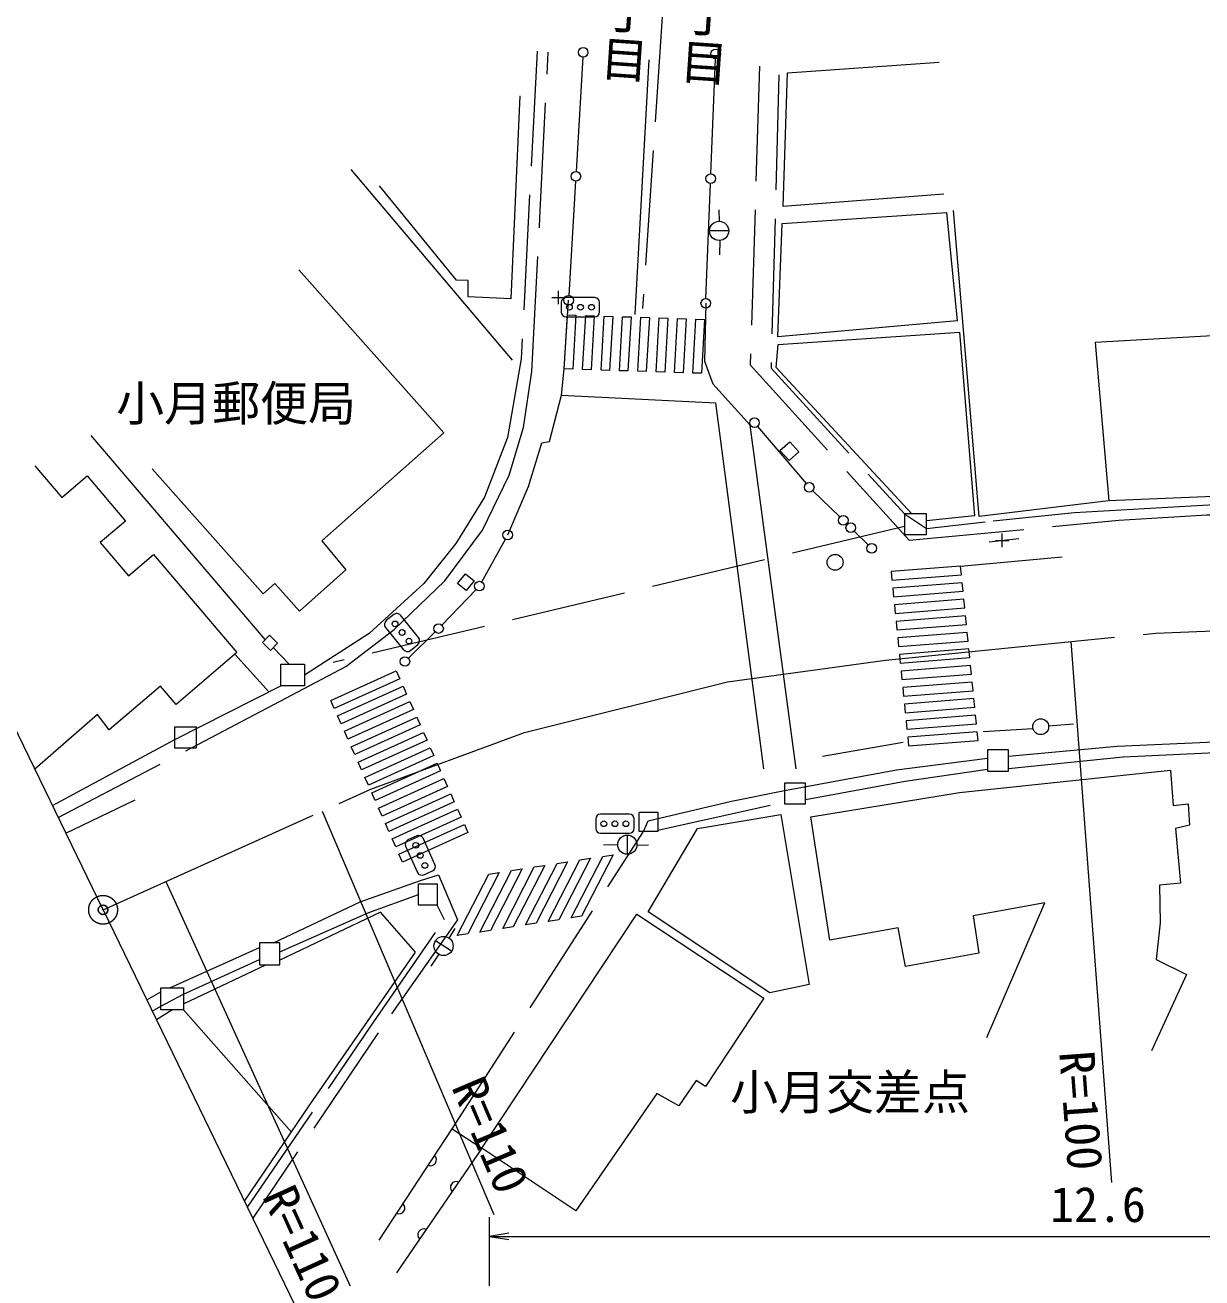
# Model space of a CAD drawing. Units: millimetres, scale not verified. Extents: x 40000 to 680000, y 20000 to 380000.
# Drawn here: x 91142 to 152466, y 262836 to 328115 of the extents above; entities that cross this region are included whole.
import ezdxf
from ezdxf.enums import TextEntityAlignment as Align

# ---------------------------------------------------------------- set-up
doc = ezdxf.new("R2010")
doc.units = ezdxf.units.MM
doc.header["$LTSCALE"] = 1000
doc.header["$PDMODE"] = 32
doc.header["$PDSIZE"] = 500
doc.linetypes.add('CHAIN', pattern=[18.5, 12, -1.5, 3.5, -1.5])
doc.linetypes.add('DASHED', pattern=[7.5, 6, -1.5])
for name, color, linetype, lineweight in [('M-BMK', 2, 'CHAIN', 13), ('M-BMK-OTRS', 5, 'Continuous', 13), ('M-STR-HTXT', 7, 'Continuous', 13), ('M-STR-STRC', 7, 'Continuous', 13), ('M-WORK', 1, 'Continuous', 13)]:
    doc.layers.add(name, color=color, linetype=linetype, lineweight=lineweight)
doc.layers.add('M-BMK-HTXT', color=7, linetype='Continuous')
doc.layers.add('M-OTRS', color=6, linetype='Continuous')
doc.styles.add('@ＭＳ ゴシック', font='')
doc.styles.add('ＭＳ ゴシック', font='')
doc.styles.get('@ＭＳ ゴシック').set_extended_font_data('@MS Gothic')
doc.styles.get('ＭＳ ゴシック').set_extended_font_data('MS Gothic')

# ---------------------------------------------------------------- blocks, each defined once
blk = doc.blocks.new('plus')
at = {"color": 0, "linetype": 'Continuous', "lineweight": -2}
for p, q in [((-1.25, 0), (1.25, 0)), ((0, -1.25), (0, 1.25))]:
    blk.add_line(p, q, dxfattribs=at)
blk = doc.blocks.new('open_arrow')
at = {"color": 0, "linetype": 'Continuous', "lineweight": -2}
blk.add_lwpolyline([(7.5, 1.25), (0, 0), (7.5, -1.25)], dxfattribs=at)

msp = doc.modelspace()

# ---------------------------------------------------------------- linework, layer by layer
at = {"layer": 'M-BMK'}
for p, q in [((135972, 295023), (150068, 296431)), ((150068, 296431), (164047, 296993)), ((127740, 293897), (135972, 295023)), ((117162, 291247), (127740, 293897)), ((109164, 288304), (117162, 291247)), ((95208, 282017), (109164, 288304))]:
    msp.add_line(p, q, dxfattribs=at)
msp.add_circle((95208, 282017), 750, dxfattribs=at)
at = {"layer": 'M-BMK-OTRS'}
for q in [(74527, 324648), (120694, 229529)]:
    msp.add_line((95208, 282017), q, dxfattribs=at)
at = {"layer": 'M-OTRS'}
msp.add_point((95208, 282017), dxfattribs=at)
at = {"layer": 'M-STR-HTXT'}
for p, q in [((145631, 295988), (147752, 267804)), ((106617, 287156), (115567, 266149)), ((98482, 283492), (108806, 260826)), ((115345, 260000), (115345, 266000)), ((115345, 265000), (178751, 265000))]:
    msp.add_line(p, q, dxfattribs=at)
at = {"layer": 'M-STR-STRC'}
for p, q in [((123653, 326306), (122919, 313033)), ((119095, 308838), (127123, 308434)), ((127123, 308434), (129621, 289354)), ((131319, 289366), (128926, 307260)), ((134346, 301750), (135081, 301027)), ((111114, 295131), (112510, 296495))]:
    msp.add_line(p, q, dxfattribs=at)
for points in [[(119241, 310198), (119399, 313010), (119849, 312996), (119691, 310184)], [(120197, 310168), (120355, 312980), (120805, 312965), (120647, 310153)], [(121153, 310137), (121311, 312949), (121761, 312934), (121603, 310122)], [(122109, 310106), (122268, 312918), (122717, 312904), (122559, 310092)], [(123065, 310075), (123224, 312887), (123674, 312873), (123515, 310061)], [(124022, 310045), (124180, 312857), (124630, 312842), (124472, 310030)], [(124978, 310014), (125136, 312826), (125586, 312811), (125428, 309999)], [(125934, 309983), (126092, 312795), (126542, 312781), (126384, 309969)], [(139883, 299921), (136264, 299635), (136310, 299187), (139929, 299473)], [(139971, 299058), (136352, 298772), (136397, 298324), (140016, 298611)], [(140058, 298195), (136439, 297909), (136485, 297461), (140103, 297748)], [(140145, 297332), (136527, 297046), (136572, 296598), (140191, 296885)], [(140233, 296470), (136614, 296183), (136659, 295735), (140278, 296022)], [(140320, 295607), (136701, 295320), (136747, 294872), (140366, 295159)], [(107073, 292917), (110483, 294463), (110666, 294051), (107256, 292506)], [(140408, 294744), (136789, 294457), (136834, 294009), (140453, 294296)], [(140495, 293881), (136876, 293594), (136921, 293146), (140540, 293433)], [(107429, 292117), (110839, 293662), (111021, 293251), (107611, 291705)], [(107784, 291316), (111194, 292862), (111376, 292451), (107967, 290905)], [(140582, 293018), (136964, 292731), (137009, 292283), (140628, 292570)], [(108139, 290516), (111549, 292062), (111732, 291651), (108322, 290105)], [(140670, 292155), (137051, 291868), (137096, 291421), (140715, 291707)], [(108495, 289716), (111904, 291262), (112087, 290851), (108677, 289305)], [(140757, 291292), (137138, 291005), (137184, 290558), (140802, 290844)], [(108850, 288916), (112260, 290462), (112442, 290050), (109033, 288504)], [(109205, 288116), (112615, 289661), (112798, 289250), (109388, 287704)], [(109561, 287315), (112970, 288861), (113153, 288450), (109743, 286904)], [(109916, 286515), (113326, 288061), (113508, 287650), (110099, 286104)], [(110271, 285715), (113681, 287261), (113864, 286849), (110454, 285304)], [(110627, 284915), (114036, 286461), (114219, 286049), (110809, 284503)], [(120603, 284703), (118956, 281498), (118406, 281413), (120053, 284617)], [(121790, 284887), (120143, 281683), (119593, 281597), (121240, 284802)], [(115854, 283964), (114207, 280760), (113657, 280674), (115304, 283879)], [(117041, 284149), (115394, 280945), (114845, 280859), (116491, 284064)], [(118228, 284334), (116582, 281129), (116032, 281044), (117679, 284248)], [(119416, 284518), (117769, 281314), (117219, 281228), (118866, 284433)]]:
    msp.add_lwpolyline(points, close=True, dxfattribs=at)
for centre in [(134168, 301925), (135259, 300852), (112689, 296670), (110935, 294956)]:
    msp.add_circle(centre, 250, dxfattribs=at)
at = {"layer": 'M-WORK', "linetype": 'DASHED'}
for p, q in [((125383, 344031), (123312, 313342)), ((136962, 301994), (107203, 294907)), ((124107, 286171), (130711, 287631)), ((113398, 270602), (123367, 286096)), ((98688, 277954), (103354, 280045)), ((97482, 277333), (98215, 277751))]:
    msp.add_line(p, q, dxfattribs=at)
at = {"layer": 'M-WORK'}
for p, q in [((120207, 326444), (119859, 320483)), ((126881, 320364), (127119, 326361)), ((130867, 325618), (138776, 326173)), ((130637, 318666), (130867, 325618)), ((116932, 324427), (116447, 313856)), ((116546, 310648), (108128, 320594)), ((119830, 319984), (119482, 314023)), ((113626, 314827), (109617, 319742)), ((126623, 313867), (126861, 319864)), ((139025, 319298), (130637, 318666)), ((127324, 317889), (127310, 318486)), ((130599, 317780), (139150, 318342)), ((139150, 318342), (139704, 312712)), ((140859, 302513), (139528, 318455)), ((127806, 317393), (126806, 317385)), ((130373, 311865), (130599, 317780)), ((127342, 316891), (127326, 316147)), ((114226, 314801), (113626, 314827)), ((114226, 313946), (114226, 314801)), ((116447, 313856), (114226, 313946)), ((119083, 313663), (119083, 313163)), ((119241, 310198), (119467, 313774)), ((120833, 313913), (119333, 313913)), ((121083, 313163), (121083, 313663)), ((126613, 313617), (126550, 310606)), ((119333, 312913), (120833, 312913)), ((139704, 312712), (130373, 311865)), ((130393, 311467), (139836, 312119)), ((139836, 312119), (140616, 302544)), ((158220, 312209), (146909, 311571)), ((130283, 310280), (130393, 311467)), ((146909, 311571), (147619, 303325)), ((119095, 308838), (119241, 310198)), ((126550, 310606), (126977, 309418)), ((137356, 302647), (130283, 310280)), ((118472, 306414), (119095, 308838)), ((126977, 309418), (128926, 307260)), ((129312, 307205), (131841, 304221)), ((103662, 296102), (94595, 306735)), ((117383, 304079), (118071, 306346)), ((118071, 306346), (118472, 306414)), ((130476, 305941), (130984, 306408)), ((130984, 306408), (131463, 305887)), ((130955, 305420), (130476, 305941)), ((131463, 305887), (130955, 305420)), ((116293, 301548), (117383, 304079)), ((132182, 303857), (133597, 302485)), ((158295, 303779), (147600, 303324)), ((147600, 303324), (140859, 302513)), ((145832, 302715), (153119, 303132)), ((136972, 302647), (136972, 301563)), ((138119, 302647), (136972, 302647)), ((136972, 302647), (138119, 301892)), ((138119, 301563), (138119, 302647)), ((140616, 302544), (138119, 302280)), ((141579, 302288), (145832, 302715)), ((138119, 301892), (141162, 302225)), ((114936, 299100), (116172, 301329)), ((136972, 301563), (138119, 301563)), ((141372, 301186), (142921, 301365)), ((139883, 299921), (145182, 300406)), ((113676, 299015), (114097, 299526)), ((114120, 298649), (113676, 299015)), ((114097, 299526), (114542, 299160)), ((114542, 299160), (114120, 298649)), ((112862, 296850), (114641, 298701)), ((110350, 297398), (109961, 297083)), ((111647, 296197), (110701, 297362)), ((109925, 296731), (110870, 295567)), ((103511, 295945), (103873, 296320)), ((103935, 295535), (103511, 295945)), ((103873, 296320), (104297, 295910)), ((104297, 295910), (103935, 295535)), ((111222, 295530), (111610, 295846)), ((102074, 295328), (103847, 293366)), ((104913, 294816), (104074, 295679)), ((104472, 293681), (104472, 294816)), ((104472, 294816), (105704, 294816)), ((105704, 294816), (105704, 293681)), ((98939, 290889), (104472, 293681)), ((105704, 293681), (104472, 293681)), ((94909, 292201), (91657, 289337)), ((98939, 290432), (98939, 291549)), ((98939, 291549), (100051, 291549)), ((100051, 291549), (100051, 290432)), ((141066, 291306), (143660, 291471)), ((144476, 291611), (145772, 291713)), ((92574, 287447), (98939, 290889)), ((132700, 290024), (136906, 290759)), ((100051, 290432), (98939, 290432)), ((141296, 290348), (141296, 289236)), ((142394, 290348), (141296, 290348)), ((142394, 289236), (142394, 290348)), ((139838, 288136), (150830, 289285)), ((141296, 289236), (142394, 289236)), ((150830, 289285), (150958, 287459)), ((130711, 288609), (130711, 287530)), ((131814, 288609), (130711, 288609)), ((131814, 287530), (131814, 288609)), ((132094, 286853), (139838, 288136)), ((93272, 286008), (96879, 287744)), ((130711, 287530), (131814, 287530)), ((150958, 287459), (151749, 287536)), ((151749, 287536), (151813, 286425)), ((120877, 286753), (120877, 286253)), ((122627, 287003), (121127, 287003)), ((122877, 286253), (122877, 286753)), ((123134, 287111), (124107, 287111)), ((123134, 286096), (123134, 287111)), ((124107, 287111), (124107, 286096)), ((126181, 286250), (130521, 286978)), ((130521, 286978), (131994, 278126)), ((133076, 280434), (132094, 286853)), ((121127, 286003), (122627, 286003)), ((124107, 286096), (123134, 286096)), ((123614, 281911), (126181, 286250)), ((151813, 286425), (151085, 286259)), ((151085, 286259), (151353, 283399)), ((110969, 285328), (111592, 283963)), ((111548, 285866), (111093, 285659)), ((112502, 284377), (111879, 285742)), ((122027, 285377), (121283, 285400)), ((122526, 284909), (122526, 285909)), ((123025, 285387), (123622, 285396)), ((111923, 283839), (112378, 284046)), ((111645, 283370), (112617, 283370)), ((111645, 282267), (111645, 283370)), ((112617, 283370), (112617, 282267)), ((151353, 283399), (150255, 283297)), ((150255, 283297), (150281, 281331)), ((112617, 282267), (111645, 282267)), ((144277, 282383), (140540, 281702)), ((141253, 275366), (144277, 282383)), ((109666, 281886), (104418, 279398)), ((111481, 279816), (109666, 281886)), ((114938, 269593), (123025, 281786)), ((123025, 281786), (129638, 277420)), ((129951, 277683), (123614, 281911)), ((140540, 281702), (140838, 279762)), ((113240, 280542), (113556, 281048)), ((136642, 281081), (133076, 280434)), ((137025, 279064), (136642, 281081)), ((150281, 281331), (150078, 279436)), ((103354, 280299), (103354, 279153)), ((104418, 280299), (103354, 280299)), ((104418, 279153), (104418, 280299)), ((113370, 279863), (112531, 280406)), ((106019, 271915), (111481, 279816)), ((112706, 279698), (112284, 279086)), ((140838, 279762), (137025, 279064)), ((150078, 279436), (151655, 278642)), ((99393, 277118), (103692, 279153)), ((103354, 279153), (104418, 279153)), ((131994, 278126), (129951, 277683)), ((151655, 278642), (149830, 274670)), ((98215, 277954), (99393, 277954)), ((98215, 276797), (98215, 277954)), ((99393, 277954), (99393, 276797)), ((97986, 276295), (98793, 276797)), ((99393, 276797), (98215, 276797)), ((99393, 276797), (105020, 270437)), ((129638, 277420), (126600, 272806)), ((126106, 273121), (125212, 271802)), ((126600, 272806), (126106, 273121)), ((124063, 272449), (119850, 266336)), ((125212, 271802), (124063, 272449)), ((102583, 266829), (106019, 271915)), ((109600, 264806), (113398, 270602)), ((113398, 270602), (114938, 269593)), ((114938, 269593), (110490, 263109)), ((119850, 266336), (114938, 269593))]:
    msp.add_line(p, q, dxfattribs=at)
at = {"layer": 'M-WORK', "linetype": 'DASHED'}
for points in [[(92876, 286825), (104726, 293036), (107851, 294702), (110374, 296630), (113011, 299153), (114981, 301800), (116368, 304667), (117118, 307138), (117545, 310067), (117970, 318070), (118398, 326701)], [(117824, 326753), (116993, 310722), (116276, 306633), (115078, 303516), (113587, 301108), (111929, 299023), (109073, 296417), (105704, 294242)], [(129414, 325979), (128930, 310404), (137218, 301268), (148139, 302312), (152720, 302594), (164119, 302641), (181318, 302225)], [(130418, 325522), (130014, 310239), (136972, 302647)], [(142394, 290028), (148049, 290550), (153949, 290800), (158995, 291008), (166521, 291102)], [(142394, 289371), (148374, 289989), (155768, 290330), (166567, 290629), (173566, 290602)], [(123367, 286096), (123608, 286651), (127945, 287679), (130711, 288228), (136555, 289306), (141296, 289910)], [(131814, 287756), (136997, 288711), (141296, 289343)], [(104094, 280299), (108608, 282425), (111746, 283544), (112677, 283836), (113678, 281501), (109545, 275614), (103006, 265956)], [(104418, 279825), (109049, 281868), (111645, 282813)], [(102735, 266516), (109133, 275899), (112990, 281496), (112617, 282267)], [(97769, 276742), (98215, 277003), (99393, 277622), (103354, 279436)]]:
    msp.add_lwpolyline(points, dxfattribs=at)
at = {"layer": 'M-WORK'}
for points in [[(105408, 315364), (112968, 306871), (106599, 301237), (107865, 299738), (105438, 297578), (104155, 299019), (103553, 298484), (97762, 304989)], [(91653, 305145), (93051, 303506), (94372, 304633), (96384, 302273), (95063, 301146), (96532, 299423), (97827, 300527), (102182, 295420), (99011, 292716), (98195, 293673), (95526, 291397), (94909, 292201)]]:
    msp.add_lwpolyline(points, dxfattribs=at)
for centre, radius in [((120222, 326693), 250), ((127129, 326611), 250), ((119844, 320234), 250), ((126871, 320114), 250), ((127306, 317389), 500), ((119467, 313774), 250), ((119508, 313413), 150), ((120083, 313413), 150), ((120658, 313413), 150), ((126613, 313617), 250), ((129150, 307396), 250), ((132003, 304031), 250), ((133776, 302311), 250), ((116293, 301548), 250), ((133351, 300122), 414), ((114814, 298882), 250), ((110423, 296911), 150), ((110786, 296464), 150), ((112689, 296670), 250), ((111148, 296018), 150), ((144065, 291558), 414), ((121302, 286503), 150), ((121877, 286503), 150), ((122452, 286503), 150), ((111497, 285376), 150), ((122526, 285409), 500), ((111735, 284853), 150), ((111974, 284329), 150), ((112950, 280134), 500)]:
    msp.add_circle(centre, radius, dxfattribs=at)
for centre, radius, start, end in [((119333, 313663), 250, 90, 180), ((120833, 313663), 250, 0, 90), ((119333, 313163), 250, 180, 270), ((120833, 313163), 250, 270, 0), ((110119, 296889), 250, 129.07302, 219.07302), ((110507, 297204), 250, 39.07302, 129.07302), ((111453, 296040), 250, 309.07302, 39.07302), ((111065, 295724), 250, 219.07302, 309.07302), ((121127, 286753), 250, 90, 180), ((122627, 286753), 250, 0, 90), ((121127, 286253), 250, 180, 270), ((122627, 286253), 250, 270, 0), ((111197, 285431), 250, 114.50741, 204.50741), ((111652, 285639), 250, 24.50741, 114.50741), ((111819, 284066), 250, 204.50741, 294.50741), ((112274, 284274), 250, 294.50741, 24.50741), ((112275, 268989), 305, 247.15294, 46.37523), ((113608, 267556), 305, 65.93312, 225.15541), ((110631, 266479), 305, 247.15294, 46.37523), ((111911, 265083), 305, 65.93312, 225.15541)]:
    msp.add_arc(centre, radius, start, end, dxfattribs=at)

# ---------------------------------------------------------------- block references
at = {"layer": 'M-STR-HTXT', "xscale": 133, "yscale": 133}
msp.add_blockref('open_arrow', (115345, 265000), dxfattribs=at)
at = {"layer": 'M-WORK', "xscale": 280, "yscale": 280}
for p in [(118936, 313920), (142057, 301265)]:
    msp.add_blockref('plus', p, dxfattribs=at)

# ---------------------------------------------------------------- texts
at = {"layer": 'M-BMK-HTXT', "style": '@ＭＳ ゴシック'}
for s, p in [('小月本町一丁目', (121986, 342662)), ('小月本町二丁目', (126132, 342504))]:
    msp.add_text(s, height=1833, rotation=266.138, dxfattribs=at).set_placement(p, align=Align.BOTTOM_LEFT)
at = {"layer": 'M-STR-HTXT', "style": 'ＭＳ ゴシック'}
for s, rotation, p in [('R=100', 274.303, (144477, 274564)), ('R=110', 293.075, (112829, 272575)), ('R=110', 294.488, (102976, 266870))]:
    msp.add_text(s, height=1833, rotation=rotation, dxfattribs=at).set_placement(p, align=Align.BOTTOM_LEFT)
msp.add_text('12.6', height=1833, dxfattribs=at).set_placement((147048, 265200), align=Align.BOTTOM_CENTER)
at = {"layer": 'M-WORK', "style": 'ＭＳ ゴシック'}
for s, p in [('小月郵便局', (95887, 306942)), ('小月交差点', (127879, 271053))]:
    msp.add_text(s, height=1833, dxfattribs=at).set_placement(p, align=Align.BOTTOM_LEFT)

doc.saveas('drawing.dxf')
